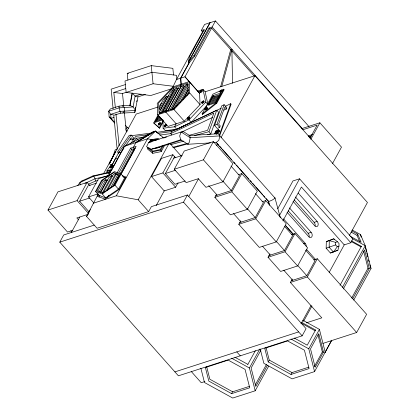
<?xml version="1.0" encoding="UTF-8"?>
<svg xmlns="http://www.w3.org/2000/svg" width="419" height="419" viewBox="0 0 419 419"><rect width="100%" height="100%" fill="white"/><g stroke="black" fill="none" stroke-linecap="round" stroke-linejoin="round"><path stroke-width="0.63" d="M119.075 106.122L110.359 108.94L108.71 111.224L110.716 114.34L119.808 111.402L135.478 110.433L133.127 106.945L130.105 105.468L122.128 105.787L119.075 106.122L119.069 107.877L120.557 113.167L134.808 112.439L137.971 96.878L145.445 94.464M326.15 248.205L326.312 241.585L333.754 238.82L337.4 241.7L339.034 243.549L338.976 246.079L337.876 250.274L330.434 253.034L326.15 248.205L335.635 244.921L337.274 246.765L338.976 246.079M335.635 244.921L335.698 242.386L337.4 241.7M158.434 124.485L158.324 123.909L159.356 122.924L160.446 122.908L160.503 123.877L159.466 124.862L158.544 125.061L158.434 124.485L159.985 123.008M158.377 124.878L160.226 123.118L160.503 123.877M160.393 123.301L160.446 122.908M164.279 126.313L164.169 125.737L165.206 124.752L166.296 124.736L166.348 125.705L165.316 126.69L164.227 126.706L165.83 124.836M164.227 126.706L166.076 124.941L166.348 125.705M166.238 125.129L166.296 124.736M129.78 105.593L132.09 93.034M130.105 105.468L132.362 93.212L135.128 96.077L137.971 96.878M134.808 112.439L135.269 109.919M135.499 108.662L135.735 107.4M136.777 101.738L137.008 100.481M220.656 86.654L230.712 49.61L231.885 49.227L232.54 83.245M221.834 86.277L231.885 49.227M109.93 167.343L110.192 166.474L112.669 166.291L111.585 167.223L109.93 167.343L110.585 168.082L112.24 167.961L113.544 166.846M112.302 158.314L115.194 149.855L116.938 149.295M194.552 135.609L208.955 131.702L216.785 110.187L218.639 112.276L210.809 133.792L207.677 134.64M226.417 108.987L224.778 107.144L218.624 124.05L220.263 125.894L219.734 127.334L217.288 128.497L214.559 125.422L221.682 105.855L224.128 104.698L226.857 107.772L226.417 108.987L223.966 110.15M214.559 125.422L217.005 124.26L224.128 104.698M230.691 103.708L219.42 134.677L219.855 135.169L231.131 104.2L230.691 103.708L225.385 106.227M117.624 158.932L115.728 157.926L112.041 164.992L113.942 165.997L120.876 152.987L118.98 151.982L112.056 165.264L109.207 163.756L115.686 151.327L113.502 155.742M110.014 161.985L109.689 162.829L112.952 156.8M114.879 153.097L115.204 152.254M113.507 167.129L111.611 166.118L112.041 164.992M118.546 153.108L118.98 151.982M176.462 79.531L184.973 76.782L199.57 93.306L200.052 104.619L184.308 121.18L168.087 126.418L157.722 114.738L157.24 103.42L172.979 86.864L176.462 79.531L203.11 30.854L204.084 30.54M94.175 225.118L63.714 234.965L59.781 242.145L178.405 375.822L302.136 335.834L306.069 328.653L187.44 194.982L151.379 206.635L148.672 211.585L97.061 228.261L86.586 216.455L98.203 194.149M121.52 152.029L124.401 146.294L154.396 131.388L155.564 131.074L163.955 138.197M324.903 352.788L331.728 340.275M72.686 230.371L67.511 232.042L47.986 210.045L57.953 191.85L87.089 182.433L90.059 185.779M47.986 210.045L77.122 200.628L87.089 182.433M89.163 211.998L79.615 201.235L88.021 185.884L96.407 183.176M93.594 202.681L88.509 196.951L98.47 178.756L108.662 175.461M71.335 232.529L79.793 217.079M103.608 173.586L136.191 114.068L157.973 107.028M109.207 163.756L112.067 158.534M95.522 191.483L101.618 180.338L114.392 171.628L121.07 174.053L124.563 177.991L118.462 189.131L105.688 197.841L99.01 195.416L95.522 191.483L102.194 193.908L105.688 197.841M97.81 191.143L103.069 181.532L105.986 179.547L106.861 180.526L100.199 192.693M111.611 166.118L112.203 165.039M99.025 192.263L105.986 179.547M108.181 175.917L124.401 146.294L147.509 138.825L155.564 131.074L156.863 132.535M86.586 216.455L90.326 209.62M98.826 194.133L97.59 196.385L105.012 199.083L119.206 189.398L125.983 177.022L122.348 175.702M100.859 192.253L108.903 177.556L111.821 175.566L112.402 176.221M98.994 197.05L99.916 195.364M102.377 192.819L111.821 175.566M103.142 193.091L113.282 174.571L114.738 173.576L116.372 174.838M106.285 190.687L115.503 173.854M107.426 190.268L116.262 174.131L117.786 174.686L118.661 175.666L112.779 186.408M116.995 173.068L130.634 148.153L136.123 146.378L121.552 172.989L120.798 173.236L120.216 174.294M110.668 187.686L117.786 174.686M118.703 173.162L131.723 149.379L135.567 148.137M104.766 199.528L105.012 199.083M113.559 185.748L119.31 175.236L119.897 175.896M134.525 149.614L133.027 150.096L119.97 173.948L120.656 173.728M107.652 197.485L108.888 195.223M133.713 149.876L134.473 148.494L133.378 147.263L135.955 142.56L153.144 131.854L151.61 133.059M102.194 193.908L114.974 185.193L121.07 174.053M121.468 173.466L134.216 150.18M202.571 31.949L201.282 30.498L204.587 24.459L215.45 20.95L308.986 126.585M159.613 109.008L166.589 96.265L167.354 97.124L160.377 109.867L159.613 109.008L159.503 106.421L162.991 100.047L166.589 96.265M163.337 121.484L159.644 128.23L153.71 122.945L158.021 115.073M155.376 121.154L155.596 121.4L156.203 120.284L161.645 118.525M160.377 117.205L157.355 118.179L156.816 119.169L160.44 118.001M157.748 116.822L157.968 117.069L158.508 116.079L158.293 115.833L154.632 122.516L162.493 119.975M160.142 113.612L173.785 88.697L170.187 92.479L159.723 111.59L159.807 113.533M209.893 22.746L188.293 62.201L189.194 62.86L194.704 56.088L209.683 28.728L211.626 28.104L254.165 76.038M210.144 22.663L188.293 62.201L189.419 56.843L204.399 29.487L201.282 30.498M188.948 62.939L180.594 78.196L181.013 84.271L180.374 85.46L181.134 86.319L167.867 110.653L181.265 86.277L180.5 85.418L181.17 84.219L180.84 78.117L189.194 62.86L188.54 62.122L194.049 55.35L209.029 27.994L212.145 26.984L215.45 20.95M93.212 203.262L116.32 195.793L147.509 138.825L152.657 139.763M161.839 112.774L174.55 89.556L173.021 87.833L158.633 102.974L159.068 113.319L173.901 108.526L188.293 93.385L187.853 83.041L173.021 87.833M161.697 113.109L175.336 88.194L176.891 87.691L177.656 88.556L178.714 88.21M163.562 112.041L176.891 87.691M164.945 111.768L177.656 88.556M165.374 111.92L179.013 87.005L183.386 85.591L184.151 86.455L185.214 86.11M211.626 28.104L184.973 76.782L199.57 93.306M149.52 141.989L150.667 139.904L158.068 138.38L159.073 139.202M166.484 110.92L165.83 112.114L176.2 123.799L174.561 126.795L163.106 128.209L162.928 119.808M159.644 128.23L159.21 127.737L163.211 120.426M170.056 109.94L183.386 85.591M171.439 109.668L184.151 86.455M172.178 109.254L185.512 84.905L187.063 84.402L187.827 85.267M173.424 109.322L187.063 84.402M176.357 106.217L188.304 84.47M179.803 102.791L188.419 87.052M182.721 99.717L188.257 89.598M183.679 98.491L188.231 90.185M186.911 95.38L188.361 92.725M162.253 145.912L160.252 149.567L152.851 151.091L148.813 147.802M152.794 153.323L152.458 151.809L147.294 147.603L147.629 149.112L152.794 153.323L161.21 151.589L160.875 150.075L163.242 145.754M216.785 110.187L171.78 131.545L170.633 133.645L159.77 135.096M161.21 151.589L164.463 145.644M148.672 211.585L138.197 199.779L168.763 143.947M178.096 182.689L175.608 187.241L164.222 190.917L151.505 176.593L161.467 158.398L172.853 154.716L175.467 157.659M151.505 176.593L162.891 172.911L172.853 154.716M185.119 180.987L174.933 184.276L165.385 173.518L174.603 156.685M202.115 113.868L212.889 94.191L223.736 89.21L224.17 89.703L216.785 103.194L202.55 114.361L202.115 113.868L216.345 102.702L223.736 89.21M202.55 114.361L203.168 113.24M213.098 95.569L207.745 105.352L215.607 102.807L220.96 93.028L213.098 95.569L213.973 96.553M216.963 100.335L217.183 100.581L209.322 103.121L208.709 104.231L216.571 101.691L216.351 101.445M209.71 101.759L209.929 102.006L210.474 101.016L218.336 98.475L218.116 98.229M210.862 99.654L211.082 99.9L211.626 98.91L219.488 96.37M211.946 97.674L212.166 97.92L212.711 96.93L219.965 94.584M174.278 169.234L184.24 151.034L213.376 141.622L232.896 163.62L222.934 181.815L205.959 187.303L198.318 178.693L186.162 182.621L174.278 169.234L203.414 159.817L213.376 141.622M156.193 205.582L164.327 190.718M59.781 242.145L183.512 202.157L187.44 194.982M188.817 196.448L198.533 178.709M216.702 145.513L217.644 143.796M221.091 137.5L254.93 75.692L367.442 202.487L349.415 235.41M238.149 174.812L241.789 173.639L257.324 191.148L247.362 209.343L230.387 214.827L214.847 197.323L216.408 194.479M215.801 195.589L231.278 190.587L239.479 175.608L231.01 166.065M214.847 197.323L231.827 191.834L241.789 173.639M262.084 201.785L265.725 200.607L286.229 223.715L276.268 241.915L259.288 247.399L238.783 224.291L240.642 220.897M239.731 222.557L255.213 217.555L263.415 202.576L255.433 193.588M238.783 224.291L255.763 218.807L265.725 200.607M309.981 138.223L317.162 125.108L302.864 129.728M310.804 139.375L319.88 122.788L341.49 147.137L332.408 163.724M277.729 208.746L292.944 180.95L299.559 178.813L352.924 238.95L350.85 242.737L344.235 244.874L329.172 272.387M279.373 215.685L299.559 178.813M282.898 220.85L301.413 187.026L350.85 242.737M291.341 234.75L294.981 233.577L307.562 247.755L297.6 265.95L280.625 271.439L268.04 257.261L269.899 253.862M268.988 255.527L284.47 250.525L292.666 235.546L284.752 226.627M268.04 257.261L285.02 251.772L294.981 233.577M306.331 322.845L321.808 317.848L290.388 282.443L292.247 279.049M231.607 393.635L249.724 387.785L245.057 369.396L228.203 360.125L205.383 367.5L208.835 381.101L231.607 393.635L232.629 391.781L249.53 386.318M247.812 364.478L255.381 350.661M200.863 368.217L204.488 382.51L232.728 398.05L255.192 390.791L249.41 367.992L259.759 349.09M260.828 350.331L251.128 368.039L255.805 386.48L267.38 365.337M291.336 280.709L306.818 275.707L315.02 260.728L305.676 250.206M290.388 282.443L307.368 276.959L317.33 258.759L366.62 314.302L356.653 332.497L322.939 343.397M255.129 385.124L266.39 364.551M268.207 361.916L264.756 348.309L287.575 340.935L304.43 350.211L309.091 368.594L290.98 374.45L268.207 361.916L269.223 360.062L266.086 347.691M255.192 390.791L268.673 366.159M301.02 323.803L311.076 305.441M303.56 321.404L311.961 306.048M290.98 374.45L291.996 372.591L308.897 367.128M301.533 322.305L315.549 330.015L307.242 345.188L294.274 338.049M340.039 285.281L361.361 246.335L351.269 240.784M260.23 349.032L263.855 363.325L292.101 378.865L314.559 371.606L308.777 348.807L319.419 329.371L302.817 320.236M342.454 287.293L365.232 245.691L360.534 234.577L352.211 230M343.292 288.953L364.614 250.007L369.291 268.443L352.672 298.794M351.688 298.014L367.992 268.228L363.624 251.023M314.344 366.541L322.342 351.934L317.974 334.729M323.478 352.122L315.172 367.29L310.5 348.854L318.801 333.686L323.478 352.122L322.342 351.934M314.559 371.606L331.722 340.254M353.72 300.072L371.014 268.49L365.232 245.691L352.065 238.448M359.748 241.763L357.056 235.389L357.721 234.184L351.813 230.932M361.361 246.335L361.037 246.917L351.51 241.674M315.549 330.015L315.119 330.79L301.104 323.075M117.142 152.422L129.214 135.368L131.168 135.107L133.897 138.181L132.912 139.574L130.958 139.836L130.141 138.914M118.341 153.228L131.168 135.107M112.077 169.763L107.222 171.57L106.782 171.078L111.653 164.201M120.546 152.888L123.872 148.185M125.354 146.095L131.278 137.731L132.912 139.574M130.655 143.675L135.845 136.343L148.677 134.63M133.116 142.502L136.123 138.249L142.518 137.395M337.274 246.765L333.43 252.065L329.145 247.241L329.308 240.616L333.754 238.82L334.613 239.788M77.677 185.612L79.982 182.464L82.03 180.867L92.908 175.949L110.972 171.816M81.291 181.883L82.03 180.867M219.546 131.294L218.901 130.45L215.591 132.142L215.261 131.776L216.047 130.733L218.252 129.607L219.546 131.294L217.974 133.378L216.319 134.221M219.216 130.927L218.43 131.964L218.105 131.597L214.795 133.289L215.12 133.661L214.806 133.184L215.591 132.142M214.795 133.289L215.109 133.766L217.32 132.64L218.105 131.597M199.853 91.599L200.298 91.08L200.711 92.159L201.24 91.939L201.686 91.421L201.272 90.342L201.801 90.122L202.126 90.488L202.293 91.085L201.408 92.122L200.35 92.562L199.853 91.599L200.35 92.562M200.46 91.263L201.434 90.525M200.476 91.62L200.905 90.745M201.686 91.421L201.801 90.122M187.424 118.42L187.864 117.901L188.283 118.98L188.812 118.76L189.257 118.242L188.838 117.163L189.367 116.943L189.697 117.31L189.865 117.907L188.974 118.944L187.916 119.384L187.424 118.42L187.916 119.384M188.031 118.085L189 117.346M201.628 102.315L202.073 101.796L202.487 102.875L203.016 102.655L203.461 102.136L203.047 101.058L203.571 100.838L203.901 101.204L204.069 101.801L203.178 102.838L202.126 103.284L201.628 102.315L202.126 103.284M187.749 118.787L188.477 117.566M202.236 101.979L203.21 101.241M201.953 102.686L202.55 101.995M189.257 118.242L189.367 116.943M203.461 102.136L203.571 100.838M219.87 91.468L220.315 90.944L220.729 92.028L221.258 91.803L221.703 91.284L221.29 90.205L221.813 89.985L222.143 90.357L222.311 90.954L221.421 91.991L220.368 92.431L219.87 91.468L220.368 92.431M205.074 108.998L205.519 108.479L205.933 109.558L206.462 109.338L206.907 108.82L206.488 107.741L207.017 107.521L207.347 107.887L207.515 108.484L206.625 109.521L205.567 109.967L205.074 108.998L205.567 109.967M220.478 91.133L221.29 90.205M205.682 108.662L206.656 107.924M221.541 91.101L221.986 90.583L221.813 89.985M206.907 108.82L207.017 107.521M122.84 112.915L124.694 110.862L124.338 107.301L122.128 105.787M125.737 129.089L127.282 127.386L125.574 125.459M206.619 105.923L191.232 122.285L176.739 129.256L174.561 126.795L189.048 119.829L205.755 102.063L202.964 89.326L197.632 91.049M161.509 103.273L160.158 104.692L160.215 105.986M167.354 97.124L168.705 95.705M157.722 114.738L173.943 109.495L189.681 92.939L189.199 81.621L172.979 86.864M158.272 124.302L159.822 122.825M158.843 124.778L160.226 123.118M164.117 126.129L165.667 124.647M164.688 126.606L166.076 124.941M108.207 172.869L111.863 169.402M110.778 165.971L111.868 165.039M213.601 142.701L216.167 142.544L218.828 140.292L219.86 135.897L218.231 133.766L189.592 135.515L183.658 131.786L181.113 131.995L148.64 142.491L146.545 146.681L151.049 149.347L157.649 147.823L181.458 140.129M157.649 147.823L158.539 147.153M106.861 180.526L107.835 179.866M126.905 127.627L127.282 127.386L128.78 128.586M154.396 131.388L135.955 142.56L155.564 131.074M215.261 131.776L218.571 130.084L218.901 130.45M221.258 108.186L175.744 129.785L156.297 132.383M181.684 132.069L212.637 117.378M84.957 183.354L95.055 178.787L108.82 175.64M88.409 184.271L95.532 181.045L98.036 180.474M200.02 92.196L200.711 92.159M222.143 90.357L220.923 90.614M220.038 92.06L220.729 92.028M201.796 102.912L202.487 102.875M205.242 109.595L205.933 109.558M187.592 119.017L188.283 118.98M330.434 253.034L334.881 251.238M106.782 171.078L112.245 169.046M127.895 80.081L127.229 73.393L151.243 65.631L172.858 68.334L173.524 75.027M125.291 84.596L111.155 89.163L113.083 108.516M115.314 107.405L113.821 92.431L125.616 88.618M113.821 92.431L122.5 93.516L126.224 92.311M176.912 79.17L176.53 75.347L151.94 72.272L125.009 80.977L126.15 92.447L153.082 83.748L173.791 86.335M141.14 94.134L135.128 96.077L133.127 106.945L119.069 107.877L108.71 111.224L109.134 116.875L114.628 123.066M171.549 88.797L150.74 95.527L126.15 92.447M120.557 113.167L114.371 115.167L110.716 114.34L111.014 118.331L114.45 122.201M202.964 89.326L205.142 91.782L254.93 75.692M212.166 97.92L220.027 95.38L219.807 95.134M157.968 117.069L159.78 116.482M211.082 99.9L218.943 97.36L218.723 97.114M209.929 102.006L217.791 99.465M155.596 121.4L162.247 119.247M151.049 149.347L180.751 139.747L187.937 144.267L210.396 142.895M173.785 158.167L182.176 155.459M88.509 196.951L98.098 193.85M301.371 128.769L319.88 122.788M79.615 201.235L89.802 197.946M165.385 173.518L175.571 170.224M308.321 135.876L312.674 134.468M308.457 136.83L311.532 135.84M309.405 137.495L311.092 136.95M88.414 214.209L76.85 217.948L78.547 219.86M294.18 199.879L314.13 222.358L317.125 221.389A3.163 2.153 72.1 0 1 317.853 225.747A3.163 2.153 72.1 0 1 314.732 225.762L293.049 201.324M288.199 210.804L308.148 233.283L311.144 232.315A3.163 2.153 72.1 0 1 311.872 236.672A3.163 2.153 72.1 0 1 308.751 236.688L287.067 212.255M303.361 243.827L305.158 243.245A3.163 2.153 72.1 0 1 306.231 246.22M326.312 241.585L329.308 240.616L335.698 242.386M335.483 251.049L337.876 250.274M313.69 259.937L317.33 258.759M174.917 371.883L298.642 331.9M204.907 381.541L201.23 382.73L191.284 371.522M113.947 117.488L111.014 118.331L109.134 116.875M188.833 135.405L207.594 130.319L213.847 113.13L170.633 133.645L171.78 134.934M170.732 144.66L183.883 141.093M172.822 147.31L186.832 143.513M173.838 147.645L187.267 144.005M151.94 141.732L148.64 142.491L151.343 140.454L157.638 139.155L156.57 139.967L150.358 141.198M110.223 172.471L93.746 176.237L79.982 182.464L80.16 184.899M158.675 124.595L159.466 124.862M166.458 124.92L165.531 125.119L165.206 124.752M164.526 126.423L165.316 126.69M152.956 148.698L159.749 147.299M152.458 151.809L160.875 150.075M131.865 135.646L151.798 132.985M157.664 133.431L171.78 131.545M162.698 137.589L166.532 137.081M176.739 129.256L165.29 130.67L163.106 128.209M106.557 172.827L108.385 172.89L109.396 174.367M127.229 73.393L128.502 73.55M367.992 268.228L369.291 268.443M116.32 195.793L138.197 199.779M92.908 175.949L93.746 176.237L95.055 178.787L95.532 181.045M122.835 176.708L125.862 177.813M351.148 232.142L357.056 235.389M350.263 236.3L361.147 242.292L357.721 234.184M291.032 339.044L308.777 348.807M269.223 360.062L291.996 372.591M234.902 357.234L247.875 364.373M231.665 358.229L249.41 367.992M232.629 391.781L209.851 379.247L206.714 366.876M125.841 129.911L127.324 131.095M153.71 122.945L159.21 127.737M212.145 26.984L302.508 128.816M209.029 27.994L209.683 28.728M194.049 55.35L194.704 56.088M221.986 90.583L222.311 90.954M298.27 193.075L344.235 244.874M216.345 102.702L216.785 103.194M201.968 90.719L202.293 91.085M295.442 196.956L317.125 221.389M197.998 91.457L198.726 92.274M208.494 103.991L209.364 104.97M205.755 102.063L207.578 104.111M203.744 101.435L204.069 101.801M207.185 108.118L207.515 108.484M189.681 92.939L200.052 104.619M217.005 124.26L219.734 127.334M289.461 207.882L311.144 232.315M217.32 132.64L217.974 133.378M214.806 133.184L215.13 133.551M208.955 131.702L210.809 133.792M217.115 143.314L218.833 145.246M219.692 146.215L221.834 148.63M222.693 149.599L231.707 159.754M233.854 162.174L235.143 163.625M236.431 165.076L238.573 167.495M239.432 168.459L248.886 179.112M250.185 180.573L251.479 182.035M252.777 183.496L254.935 185.931M255.8 186.905L262.713 194.694M263.577 195.668L264.871 197.129M266.17 198.59L268.39 201.167M216.167 142.544L268.584 201.607L269.558 205.289M283.474 218.812L305.158 243.245M285.25 225.155L293.494 234.441M189.535 117.54L189.865 117.907M285.302 225.417L293.111 234.211M306.551 249.363L315.659 259.623M189.048 119.829L191.232 122.285M173.943 109.495L184.308 121.18M222.808 181.045L231.278 190.587M247.236 208.568L255.213 217.555M276.137 241.135L284.47 250.525M297.899 265.662L306.818 275.707M203.414 159.817L222.934 181.815M231.827 191.834L247.362 209.343M255.763 218.807L276.268 241.915M285.02 251.772L297.6 265.95M307.368 276.959L356.653 332.497M164.169 125.737L164.499 126.103M156.596 118.928L157.471 119.907M158.324 123.909L158.649 124.275M177.431 146.058L177.866 146.55M208.704 185.601L217.173 195.144M233.545 213.596L241.108 222.117M262.446 246.163L270.36 255.082M283.794 270.218L292.708 280.269M169.805 143.288L181.212 156.14M136.123 138.249L137.652 139.972M162.891 172.911L175.608 187.241M183.512 202.157L302.136 335.834M133.027 150.096L133.844 151.018M130.634 148.153L131.723 149.379M111.585 167.223L112.24 167.961M110.192 166.474L110.516 166.841M114.974 185.193L118.462 189.131M236.782 351.892L240.27 355.831M77.122 200.628L88.582 213.543M70.801 230.78L71.649 231.733M218.252 129.607L218.571 130.084M274.895 197.621L280.06 216.749M268.459 201.314L268.584 201.607L271.994 200.198L275.152 198.208L219.86 135.897L190.205 137.71L181.113 131.995L179.662 135.976L180.751 139.747M369.799 264.829L371.014 268.49M220.315 90.944L220.567 91.84M206.488 107.741L206.745 108.636M201.272 90.342L201.523 91.237M205.519 108.479L205.771 109.375M200.298 91.08L200.549 91.976M203.047 101.058L203.299 101.953M202.073 101.796L202.325 102.692M188.838 117.163L189.089 118.058M187.864 117.901L188.121 118.797M189.592 135.515L190.205 137.71L189.378 142.088L187.937 144.267L187.785 143.717M268.328 201.02L269.312 204.729M365.3 246.974L366.552 251.913M366.866 253.149L367.803 256.852M368.589 259.937L369.06 261.791M360.534 234.577L361.173 237.112M319.419 329.371L325.196 352.17M205.142 91.782L207.798 103.886M280.128 217.094L280.259 217.786M151.243 65.631L153.082 83.748M122.5 93.516L123.731 105.887M124.38 112.397L126.323 131.927M115.958 113.916L119.137 145.817M113.79 115.613L117.131 149.159M314.13 222.358A3.163 2.153 72.1 0 1 315.104 226.071M308.148 233.283A3.163 2.153 72.1 0 1 309.122 237.002M102.199 180.552L96.627 190.724L102.723 192.944L114.392 184.983L119.965 174.807L113.868 172.591L102.199 180.552"/></g></svg>
